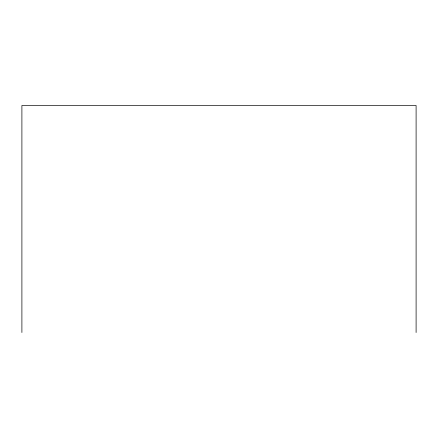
<?xml version="1.0" encoding="UTF-8"?>
<svg xmlns="http://www.w3.org/2000/svg" width="438" height="438" viewBox="0 0 438 438"><rect width="100%" height="100%" fill="white"/><g stroke="black" fill="none" stroke-linecap="round" stroke-linejoin="round"><path stroke-width="0.66" d="M416.1 332.513L416.1 105.487L21.9 105.487L21.9 332.513"/></g></svg>
